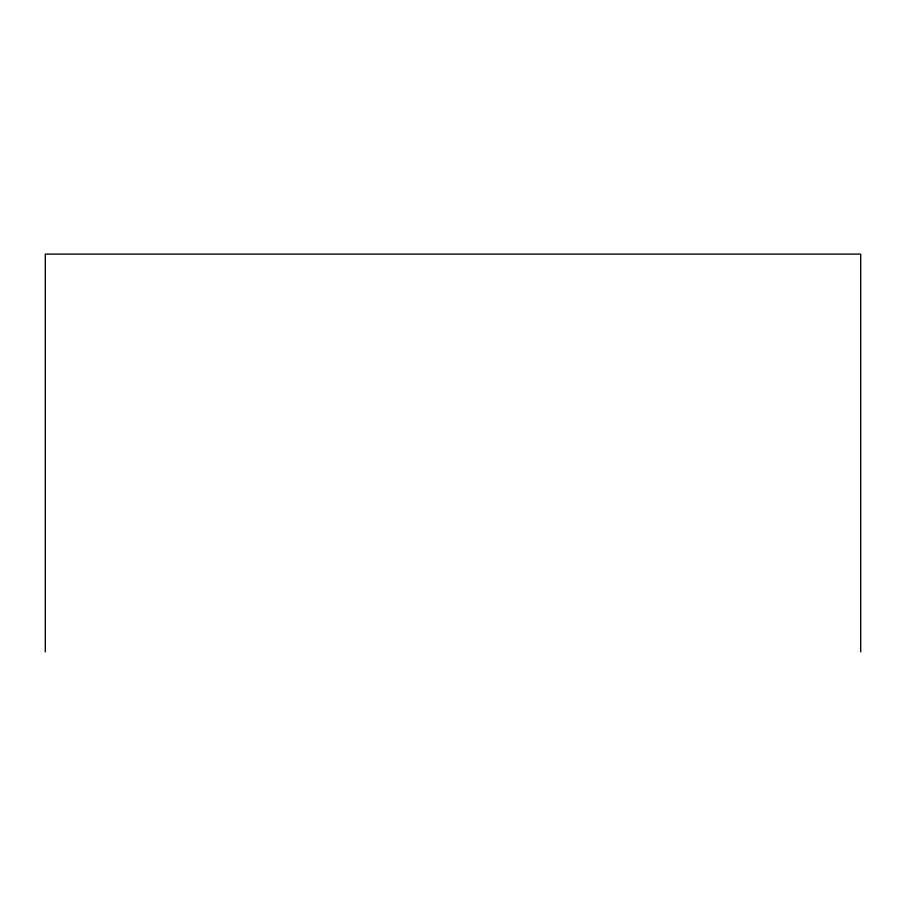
<?xml version="1.0" encoding="UTF-8"?>
<svg xmlns="http://www.w3.org/2000/svg" width="906" height="906" viewBox="0 0 906 906"><rect width="100%" height="100%" fill="white"/><g stroke="black" fill="none" stroke-linecap="round" stroke-linejoin="round"><path stroke-width="1.36" d="M860.7 651.901L860.7 254.099L45.3 254.099L45.3 651.901"/></g></svg>
